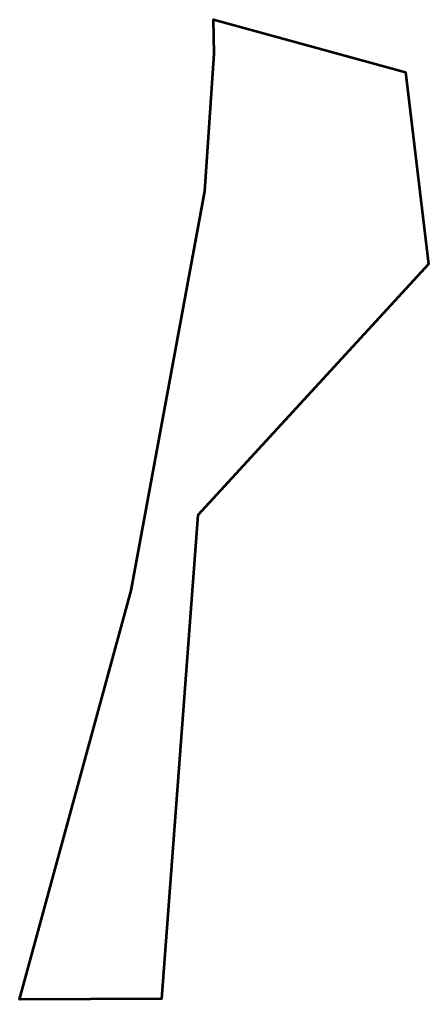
# Model space of a CAD drawing. Header units: metres. Extents: x 808001.3 to 808042.1, y 9157253.4 to 9157351.2.
import ezdxf

# ---------------------------------------------------------------- set-up
doc = ezdxf.new("R2010")
doc.units = ezdxf.units.M
doc.header["$MEASUREMENT"] = 0
doc.layers.add('2772-21055', color=1, linetype='Continuous')

msp = doc.modelspace()

# ---------------------------------------------------------------- linework, layer by layer
at = {"layer": '2772-21055', "color": 254, "lineweight": 53, "true_color": 0xcccccc}
msp.add_lwpolyline([(808020.745, 9157347.796), (808020.674, 9157351.204), (808039.846, 9157345.95), (808042.127, 9157326.782), (808019.136, 9157301.738), (808015.494, 9157253.485), (808001.34, 9157253.419), (808012.482, 9157294.216), (808019.825, 9157334.097)], close=True, dxfattribs=at)

doc.saveas('drawing.dxf')
